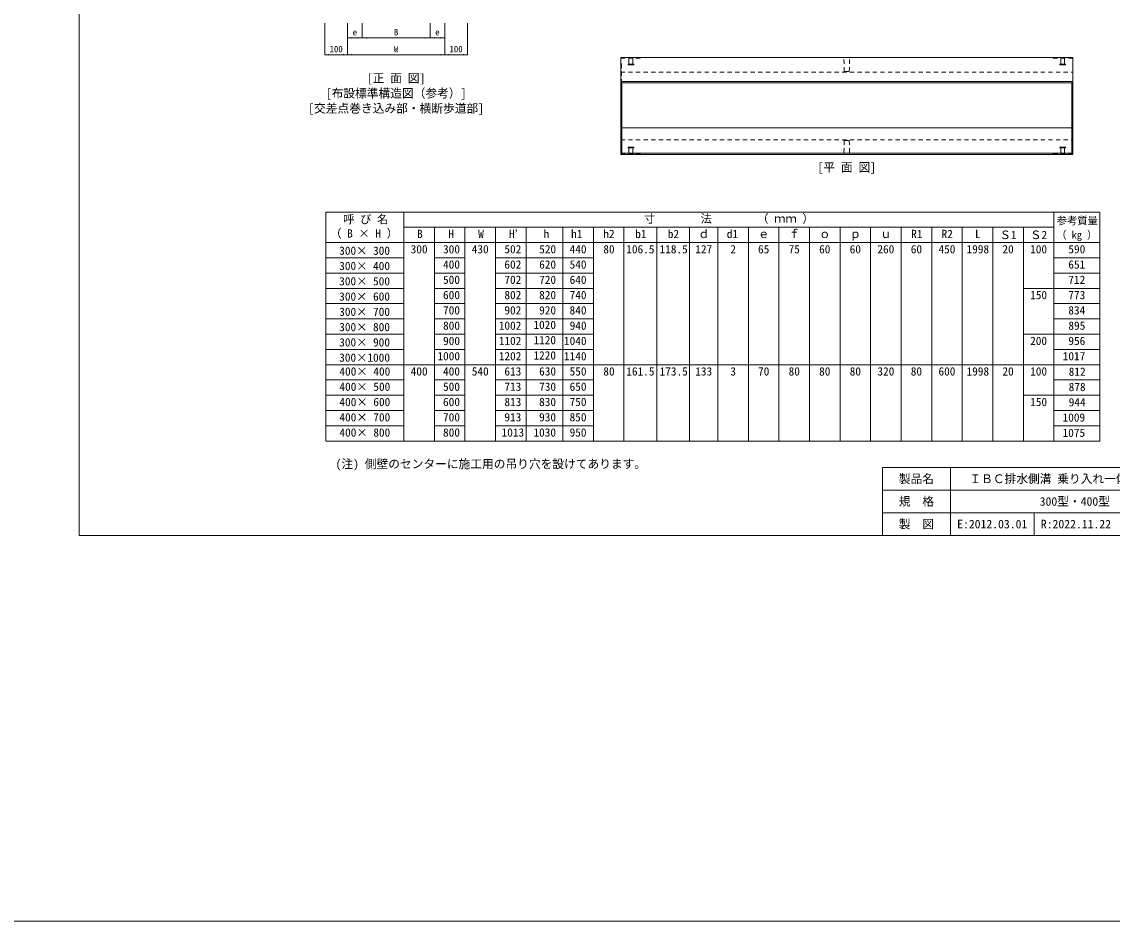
# Model space of a CAD drawing. Units: millimetres at full size. Extents: x 14445 to 39803, y 10010 to 18037.
# Drawn here: x 24749 to 29568, y 10010 to 13986 of the extents above; entities that cross this region are included whole.
import ezdxf
from ezdxf.enums import TextEntityAlignment as Align

# ---------------------------------------------------------------- set-up
doc = ezdxf.new("R2010")
doc.units = ezdxf.units.MM
doc.header["$LTSCALE"] = 25
doc.linetypes.add('USER1', pattern=[1.35, 0.75, -0.6])
doc.linetypes.add('USER3', pattern=[2, 1, -1])
for name, color, linetype, lineweight in [('(0-0)', 7, 'Continuous', 18), ('0_2', 7, 'Continuous', 9), ('寸法引出', 7, 'Continuous', 9), ('本体', 2, 'Continuous', 5), ('枠', 5, 'Continuous', 5), ('ｲﾝｻｰﾄ', 3, 'USER3', 5)]:
    doc.layers.add(name, color=color, linetype=linetype, lineweight=lineweight)
doc.layers.add('(1-0)', color=7, linetype='Continuous')
doc.styles.add('ＭＳ ゴシック', font='')
doc.styles.get('ＭＳ ゴシック').set_extended_font_data('MS Gothic')

# ---------------------------------------------------------------- blocks, each defined once
blk = doc.blocks.new('filled_arrow')
at = {"color": 0, "linetype": 'Continuous', "lineweight": -2}
blk.add_solid([(7.5, 1.25), (0, 0), (7.5, -1.25)], dxfattribs=at)

msp = doc.modelspace()

# ---------------------------------------------------------------- linework, layer by layer
at = {"layer": '0_2'}
for p, q in [((26092.45, 13144.91), (29512.62, 13144.91)), ((26092.45, 13144.91), (26092.45, 12132.42)), ((26437.39, 13144.91), (26437.39, 12132.42)), ((29310.12, 13144.91), (29310.12, 12132.42)), ((29512.62, 13144.91), (29512.62, 12132.42)), ((26437.39, 13077.41), (29310.12, 13077.41)), ((26572.39, 13077.41), (26572.39, 12132.42)), ((26707.39, 13077.41), (26707.39, 12132.42)), ((26842.39, 13077.41), (26842.39, 12132.42)), ((26977.39, 13077.41), (26977.39, 12132.42)), ((27140.13, 13077.41), (27140.13, 12132.42)), ((27275.13, 13077.41), (27275.13, 12132.42)), ((27410.13, 13077.41), (27410.13, 12132.42)), ((27555.13, 13077.41), (27555.13, 12132.42)), ((27700.13, 13077.41), (27700.13, 12132.42)), ((27825.13, 13077.41), (27825.13, 12132.42)), ((27960.13, 13077.41), (27960.13, 12132.42)), ((28095.13, 13077.41), (28095.13, 12132.42)), ((28230.13, 13077.41), (28230.13, 12132.42)), ((28365.13, 13077.41), (28365.13, 12132.42)), ((28500.13, 13077.41), (28500.13, 12132.42)), ((28635.13, 13077.41), (28635.13, 12132.42)), ((28770.13, 13077.41), (28770.13, 12132.42)), ((28905.13, 13077.41), (28905.13, 12132.42)), ((29040.13, 13077.41), (29040.13, 12132.42)), ((29175.13, 13077.41), (29175.13, 12132.42)), ((29310.12, 13077.41), (29310.12, 12132.42)), ((26092.45, 13009.91), (29512.62, 13009.91)), ((26437.39, 12942.41), (26092.45, 12942.41)), ((26707.39, 12942.41), (26572.39, 12942.41)), ((26842.39, 12942.41), (27275.13, 12942.41)), ((29310.12, 12942.41), (29512.62, 12942.41)), ((26437.39, 12874.91), (26092.45, 12874.91)), ((26707.39, 12874.91), (26572.39, 12874.91)), ((26842.39, 12874.91), (27275.13, 12874.91)), ((29310.12, 12874.91), (29512.62, 12874.91)), ((26437.39, 12807.41), (26092.45, 12807.41)), ((26707.39, 12807.41), (26572.39, 12807.41)), ((26842.39, 12807.41), (27275.13, 12807.41)), ((29175.13, 12807.41), (29512.62, 12807.41)), ((26437.39, 12739.91), (26092.45, 12739.91)), ((26707.39, 12739.91), (26572.39, 12739.91)), ((26842.39, 12739.91), (27275.13, 12739.91)), ((29310.12, 12739.91), (29512.62, 12739.91)), ((26437.39, 12672.41), (26092.45, 12672.41)), ((26707.39, 12672.41), (26572.39, 12672.41)), ((26842.39, 12672.41), (27275.13, 12672.41)), ((29310.12, 12672.41), (29512.62, 12672.41)), ((26437.39, 12604.92), (26092.45, 12604.92)), ((26707.39, 12604.92), (26572.39, 12604.92)), ((26842.39, 12604.92), (27275.13, 12604.92)), ((29175.13, 12604.92), (29512.62, 12604.92)), ((26437.39, 12537.42), (26092.45, 12537.42)), ((26707.39, 12537.42), (26572.39, 12537.42)), ((26842.39, 12537.42), (27275.13, 12537.42)), ((29310.12, 12537.42), (29512.62, 12537.42)), ((26092.45, 12469.92), (27275.13, 12469.92)), ((29310.12, 12469.92), (27275.13, 12469.92)), ((29310.12, 12469.92), (29512.62, 12469.92)), ((26437.39, 12402.42), (26092.45, 12402.42)), ((26707.39, 12402.42), (26572.39, 12402.42)), ((26842.39, 12402.42), (27275.13, 12402.42)), ((29310.12, 12402.42), (29512.62, 12402.42)), ((26437.39, 12334.92), (26092.45, 12334.92)), ((26707.39, 12334.92), (26572.39, 12334.92)), ((26842.39, 12334.92), (27275.13, 12334.92)), ((29175.13, 12334.92), (29512.62, 12334.92)), ((26437.39, 12267.42), (26092.45, 12267.42)), ((26707.39, 12267.42), (26572.39, 12267.42)), ((26842.39, 12267.42), (27275.13, 12267.42)), ((29310.12, 12267.42), (29512.62, 12267.42)), ((26437.39, 12199.92), (26092.45, 12199.92)), ((26707.39, 12199.92), (26572.39, 12199.92)), ((26842.39, 12199.92), (27275.13, 12199.92)), ((29310.12, 12199.92), (29512.62, 12199.92)), ((29512.62, 12132.42), (26092.45, 12132.42))]:
    msp.add_line(p, q, dxfattribs=at)
at = {"layer": '寸法引出'}
for p, q in [((26088.12, 13979.19), (26088.12, 13839.92)), ((26188.12, 13979.19), (26188.12, 13839.92)), ((26188.12, 13979.19), (26188.12, 13914.61)), ((26188.12, 13979.19), (26188.12, 13839.92)), ((26253.12, 13979.19), (26253.12, 13914.61)), ((26253.12, 13979.19), (26253.12, 13914.61)), ((26553.12, 13979.19), (26553.12, 13914.61)), ((26553.12, 13979.19), (26553.12, 13914.61)), ((26618.12, 13979.19), (26618.12, 13839.92)), ((26618.12, 13979.19), (26618.12, 13839.92)), ((26618.12, 13979.19), (26618.12, 13914.61)), ((26718.12, 13979.19), (26718.12, 13839.92)), ((26188.12, 13914.61), (26253.12, 13914.61)), ((26253.12, 13914.61), (26553.12, 13914.61)), ((26553.12, 13914.61), (26618.12, 13914.61)), ((26088.12, 13839.92), (26188.12, 13839.92)), ((26188.12, 13839.92), (26618.12, 13839.92)), ((26618.12, 13839.92), (26718.12, 13839.92))]:
    msp.add_line(p, q, dxfattribs=at)
at = {"layer": '本体', "lineweight": 20}
for p, q in [((27395.7, 13828.36), (29393.7, 13828.36)), ((27395.7, 13398.36), (27395.7, 13828.36)), ((29393.7, 13398.36), (29393.7, 13828.36)), ((27395.7, 13398.36), (29393.7, 13398.36))]:
    msp.add_line(p, q, dxfattribs=at)
at = {"layer": '本体', "linetype": 'USER1'}
for p, q in [((27395.7, 13825.16), (27480.7, 13825.16)), ((27480.7, 13825.16), (27484.7, 13828.36)), ((29308.7, 13825.16), (29304.7, 13828.36)), ((29393.7, 13825.16), (29308.7, 13825.16)), ((27395.7, 13401.56), (27480.7, 13401.56)), ((27480.7, 13401.56), (27484.7, 13398.36)), ((29308.7, 13401.56), (29304.7, 13398.36)), ((29393.7, 13401.56), (29308.7, 13401.56))]:
    msp.add_line(p, q, dxfattribs=at)
at = {"layer": '本体', "color": 4, "linetype": 'USER1'}
for p, q in [((27395.7, 13801.36), (27398.9, 13799.36)), ((27395.7, 13783.36), (27398.9, 13785.36)), ((27398.9, 13799.36), (27398.9, 13427.36)), ((27395.7, 13443.36), (27398.9, 13441.36)), ((27395.7, 13425.36), (27398.9, 13427.36))]:
    msp.add_line(p, q, dxfattribs=at)
at = {"layer": '本体', "linetype": 'USER1', "lineweight": 9}
for p, q in [((28383.7, 13766.36), (28382.2, 13828.36)), ((28405.7, 13766.36), (28407.2, 13828.36)), ((28383.7, 13766.36), (28405.7, 13766.36)), ((28383.7, 13460.36), (28382.2, 13398.36)), ((28383.7, 13460.36), (28405.7, 13460.36)), ((28405.7, 13460.36), (28407.2, 13398.36))]:
    msp.add_line(p, q, dxfattribs=at)
at = {"layer": '本体', "color": 7, "linetype": 'USER1', "lineweight": 9}
for p, q in [((27395.7, 13763.36), (29393.7, 13763.36)), ((27395.7, 13463.36), (29393.7, 13463.36))]:
    msp.add_line(p, q, dxfattribs=at)
at = {"layer": '本体'}
for p, q in [((27395.7, 13721.86), (29393.7, 13721.86)), ((27395.7, 13715.86), (29393.7, 13715.86)), ((27400.2, 13398.36), (27400.2, 13715.86)), ((29389.2, 13398.36), (29389.2, 13715.86)), ((27400.2, 13516.73), (29389.2, 13516.73)), ((27400.2, 13404.36), (29389.2, 13404.36))]:
    msp.add_line(p, q, dxfattribs=at)
at = {"layer": '枠', "lineweight": 20}
for p, q in [((25002.53, 11715.57), (25002.53, 15575.57)), ((30602.53, 12015.57), (28552.56, 12015.57)), ((28552.56, 11715.57), (28552.56, 12015.57)), ((28852.56, 11715.57), (28852.56, 12015.57)), ((30602.53, 11915.57), (28552.56, 11915.57)), ((29952.56, 11815.57), (28552.56, 11815.57)), ((29222.56, 11715.57), (29222.56, 11815.57)), ((25002.53, 11715.57), (30602.53, 11715.57))]:
    msp.add_line(p, q, dxfattribs=at)
at = {"layer": '枠', "color": 1, "lineweight": 20}
msp.add_line((14444.57, 10010.48), (39802.53, 10010.48), dxfattribs=at)
at = {"layer": 'ｲﾝｻｰﾄ'}
for p, q in [((27428.2, 13795.16), (27428.2, 13798.16)), ((27428.2, 13798.16), (27453.2, 13798.16)), ((27453.2, 13795.16), (27428.2, 13795.16)), ((27432.2, 13798.16), (27432.2, 13825.16)), ((27449.2, 13825.16), (27449.2, 13798.16)), ((27453.2, 13798.16), (27453.2, 13795.16)), ((29361.2, 13798.16), (29336.2, 13798.16)), ((29336.2, 13798.16), (29336.2, 13795.16)), ((29336.2, 13795.16), (29361.2, 13795.16)), ((29340.2, 13825.16), (29340.2, 13798.16)), ((29357.2, 13798.16), (29357.2, 13825.16)), ((29361.2, 13795.16), (29361.2, 13798.16)), ((27428.2, 13431.56), (27428.2, 13428.56)), ((27453.2, 13431.56), (27428.2, 13431.56)), ((27428.2, 13428.56), (27453.2, 13428.56)), ((27432.2, 13428.56), (27432.2, 13401.56)), ((27449.2, 13401.56), (27449.2, 13428.56)), ((27453.2, 13428.56), (27453.2, 13431.56)), ((29336.2, 13428.56), (29336.2, 13431.56)), ((29336.2, 13431.56), (29361.2, 13431.56)), ((29361.2, 13428.56), (29336.2, 13428.56)), ((29340.2, 13401.56), (29340.2, 13428.56)), ((29357.2, 13428.56), (29357.2, 13401.56)), ((29361.2, 13431.56), (29361.2, 13428.56))]:
    msp.add_line(p, q, dxfattribs=at)

# ---------------------------------------------------------------- block references
at = {"layer": '寸法引出', "xscale": 2.67, "yscale": 2.67}
for p in [(26188.12, 13914.61), (26253.12, 13914.61), (26553.12, 13914.61), (26088.12, 13839.92), (26188.12, 13839.92), (26618.12, 13839.92)]:
    msp.add_blockref('filled_arrow', p, dxfattribs=at)
at = {"layer": '寸法引出', "xscale": 2.67, "yscale": 2.67, "rotation": 180}
for p in [(26253.12, 13914.61), (26553.12, 13914.61), (26618.12, 13914.61), (26188.12, 13839.92), (26618.12, 13839.92), (26718.12, 13839.92)]:
    msp.add_blockref('filled_arrow', p, dxfattribs=at)

# ---------------------------------------------------------------- texts
at = {"layer": '(0-0)', "style": 'ＭＳ ゴシック'}
msp.add_text('（ B × H ）', height=36.66, dxfattribs=at).set_placement((26261.54, 13020.82), align=Align.BOTTOM_CENTER)
at = {"layer": '(1-0)', "style": 'ＭＳ ゴシック'}
for s, p in [('呼 び 名', (26169.18, 13083)), ('B', (26495.79, 13018.66)), ('H', (26634.38, 13018.66)), ('W', (26765.79, 13018.66)), ('H’', (26901.66, 13018.71)), ('h', (27054.56, 13018.66)), ('h1', (27176.3, 13018.66)), ('h2', (27318.72, 13018.66)), ('b1', (27459.89, 13018.66)), ('b2', (27603.76, 13018.66)), ('ｄ', (27737.63, 13018.66)), ('d1', (27864.2, 13018.66)), ('ｆ', (28137.63, 13018.66)), ('R1', (28679.25, 13018.66)), ('R2', (28813.63, 13018.66)), ('L', (28961.54, 13018.66)), ('ｅ', (28002.63, 13018.66)), ('ｏ', (28272.63, 13018.66)), ('ｐ', (28407.63, 13018.66)), ('ｕ', (28542.63, 13018.66)), ('300', (26467.39, 12951.16)), ('300', (26610.53, 12951.16)), ('430', (26737.39, 12951.16)), ('502', (26881.64, 12951.16)), ('440', (27169.75, 12951.16)), ('80', (27318.72, 12951.16)), ('106.5', (27420.13, 12951.16)), ('118.5', (27567.33, 12951.16)), ('127', (27725.13, 12951.16)), ('2', (27880.13, 12951.16)), ('65', (28002.63, 12951.16)), ('75', (28137.63, 12951.16)), ('60', (28272.63, 12951.16)), ('60', (28407.63, 12951.16)), ('260', (28530.13, 12951.16)), ('60', (28677.63, 12951.16)), ('450', (28800.13, 12951.16)), ('1998', (28924.04, 12951.16)), ('590', (29373.87, 12951.16)), ('400', (26610.53, 12883.66)), ('602', (26881.64, 12883.66)), ('540', (27169.75, 12883.66)), ('651', (29373.87, 12883.66)), ('500', (26610.53, 12816.16)), ('702', (26881.64, 12816.16)), ('640', (27169.75, 12816.16)), ('712', (29373.87, 12816.16)), ('600', (26610.53, 12748.66)), ('802', (26881.64, 12748.66)), ('740', (27169.75, 12748.66)), ('773', (29373.87, 12748.66)), ('700', (26610.53, 12681.16)), ('902', (26881.64, 12681.16)), ('840', (27169.75, 12681.16)), ('834', (29373.87, 12681.16)), ('400', (26467.39, 12411.16)), ('400', (26610.53, 12411.16)), ('540', (26737.39, 12411.17)), ('613', (26881.64, 12411.17)), ('550', (27169.75, 12411.17)), ('80', (27318.72, 12411.17)), ('161.5', (27420.13, 12411.17)), ('173.5', (27567.33, 12411.17)), ('133', (27725.13, 12411.17)), ('3', (27880.13, 12411.17)), ('70', (28002.63, 12411.17)), ('80', (28137.63, 12411.17)), ('80', (28272.63, 12411.17)), ('80', (28407.63, 12411.17)), ('320', (28530.13, 12411.17)), ('80', (28677.63, 12411.17)), ('600', (28800.13, 12411.17)), ('1998', (28924.04, 12411.17)), ('812', (29375.45, 12409.92)), ('500', (26610.53, 12343.65)), ('713', (26881.64, 12343.66)), ('650', (27169.75, 12343.66)), ('878', (29375.45, 12342.42)), ('600', (26610.53, 12276.15)), ('813', (26881.64, 12276.16)), ('750', (27169.75, 12276.16)), ('944', (29375.45, 12274.92)), ('700', (26610.53, 12208.65)), ('913', (26881.64, 12208.66)), ('850', (27169.75, 12208.66)), ('1009', (29348.29, 12207.42)), ('800', (26610.53, 12141.15)), ('1013', (26869.14, 12141.16)), ('950', (27169.75, 12141.16)), ('1075', (29348.29, 12139.91))]:
    msp.add_text(s, height=36.66, dxfattribs=at).set_placement(p, align=Align.BOTTOM_LEFT)
for s, p in [('寸\u3000\u3000\u3000\u3000法\u3000\u3000\u3000\u3000（ ｍｍ ）', (27873.76, 13086.16)), ('20', (29107.63, 12951.16)), ('100', (29242.63, 12951.16)), ('150', (29242.63, 12748.66)), ('200', (29242.63, 12546.16)), ('20', (29107.63, 12411.17)), ('100', (29242.63, 12411.17)), ('150', (29242.63, 12276.16))]:
    msp.add_text(s, height=36.66, dxfattribs=at).set_placement(p, align=Align.BOTTOM_CENTER)
for s, height, p in [('参考質量', 33.23, (29413.62, 13106.69)), ('Ｓ1', 36.66, (29107.63, 13043.66)), ('Ｓ2', 36.66, (29242.63, 13043.66)), ('（ kg ）', 33.23, (29411.37, 13043.66)), ('300× 300', 36.66, (26263.86, 12973.97)), ('300× 400', 36.66, (26263.86, 12906.47)), ('300× 500', 36.66, (26263.86, 12838.97)), ('300× 700', 36.66, (26263.86, 12703.97)), ('300× 800', 36.66, (26263.86, 12636.47)), ('300×1000', 36.66, (26263.86, 12501.47)), ('400× 400', 36.66, (26264.92, 12440.26)), ('400× 500', 36.66, (26264.92, 12372.75)), ('400× 600', 36.66, (26264.92, 12305.25)), ('400× 700', 36.66, (26264.92, 12237.75)), ('400× 800', 36.66, (26264.92, 12170.25))]:
    msp.add_text(s, height=height, dxfattribs=at).set_placement(p, align=Align.MIDDLE_CENTER)
for s, p in [('520', (27110.19, 12951.16)), ('620', (27110.19, 12883.66)), ('720', (27110.19, 12816.16)), ('820', (27110.19, 12748.66)), ('920', (27110.19, 12681.16)), ('1020', (27109.75, 12616.93)), ('1120', (27109.75, 12549.43)), ('1220', (27109.75, 12481.93)), ('630', (27110.03, 12411.17)), ('730', (27110.03, 12343.66)), ('830', (27110.03, 12276.16)), ('930', (27110.03, 12208.66)), ('1030', (27109.92, 12141.16))]:
    msp.add_text(s, height=36.66, dxfattribs=at).set_placement(p, align=Align.BOTTOM_RIGHT)
for s, p in [('300× 600', (26263.86, 12771.47)), ('300× 900', (26263.86, 12568.97))]:
    msp.add_text(s, height=36.66, rotation=0.001, dxfattribs=at).set_placement(p, align=Align.MIDDLE_CENTER)
for s, p in [('800', (26685.53, 12642.75)), ('1002', (26956.64, 12642.75)), ('940', (27244.75, 12642.75)), ('895', (29448.87, 12642.75)), ('900', (26685.53, 12575.25)), ('1102', (26956.64, 12575.25)), ('1040', (27244.75, 12575.25)), ('956', (29448.87, 12575.25)), ('1000', (26685.53, 12507.75)), ('1202', (26956.64, 12507.76)), ('1140', (27244.75, 12507.76)), ('1017', (29448.87, 12507.76))]:
    msp.add_text(s, height=36.66, dxfattribs=at).set_placement(p, align=Align.MIDDLE_RIGHT)
at = {"layer": '0_2', "style": 'ＭＳ ゴシック'}
for s, p in [('[正 面 図]', (26273.62, 13755.31)), ('[布設標準構造図（参考）]', (26092.32, 13688.64)), ('[交差点巻き込み部・横断歩道部]', (26014.62, 13621.98))]:
    msp.add_text(s, height=37.98, dxfattribs=at).set_placement(p, align=Align.TOP_LEFT)
msp.add_text('[平 面 図]', height=37.98, dxfattribs=at).set_placement((28394.7, 13342.57), align=Align.MIDDLE_CENTER)
msp.add_text('(注) 側壁のセンターに施工用の吊り穴を設けてあります。', height=37.98, dxfattribs=at).set_placement((26135.37, 12000.93), align=Align.BOTTOM_LEFT)
at = {"layer": '寸法引出', "style": 'ＭＳ ゴシック'}
for s, p in [('e', (26220.62, 13939.61)), ('B', (26403.12, 13939.61)), ('e', (26585.62, 13939.61)), ('100', (26138.12, 13864.92)), ('W', (26403.12, 13864.92)), ('100', (26668.12, 13864.92))]:
    msp.add_text(s, height=28.48, dxfattribs=at).set_placement(p, align=Align.MIDDLE_CENTER)
at = {"layer": '枠', "color": 7, "style": 'ＭＳ ゴシック'}
for s, p in [('製品名', (28702.56, 11965.57)), ('ＩＢＣ排水側溝 乗り入れ一体Ⅱ型 H=20', (29402.56, 11965.57)), ('規\u3000格', (28702.56, 11865.57)), ('300型・400型', (29402.56, 11865.57)), ('製\u3000図', (28702.56, 11765.57)), ('E:2012.03.01', (29037.56, 11765.57)), ('R:2022.11.22', (29407.56, 11765.57))]:
    msp.add_text(s, height=37.98, dxfattribs=at).set_placement(p, align=Align.MIDDLE_CENTER)

doc.saveas('drawing.dxf')
